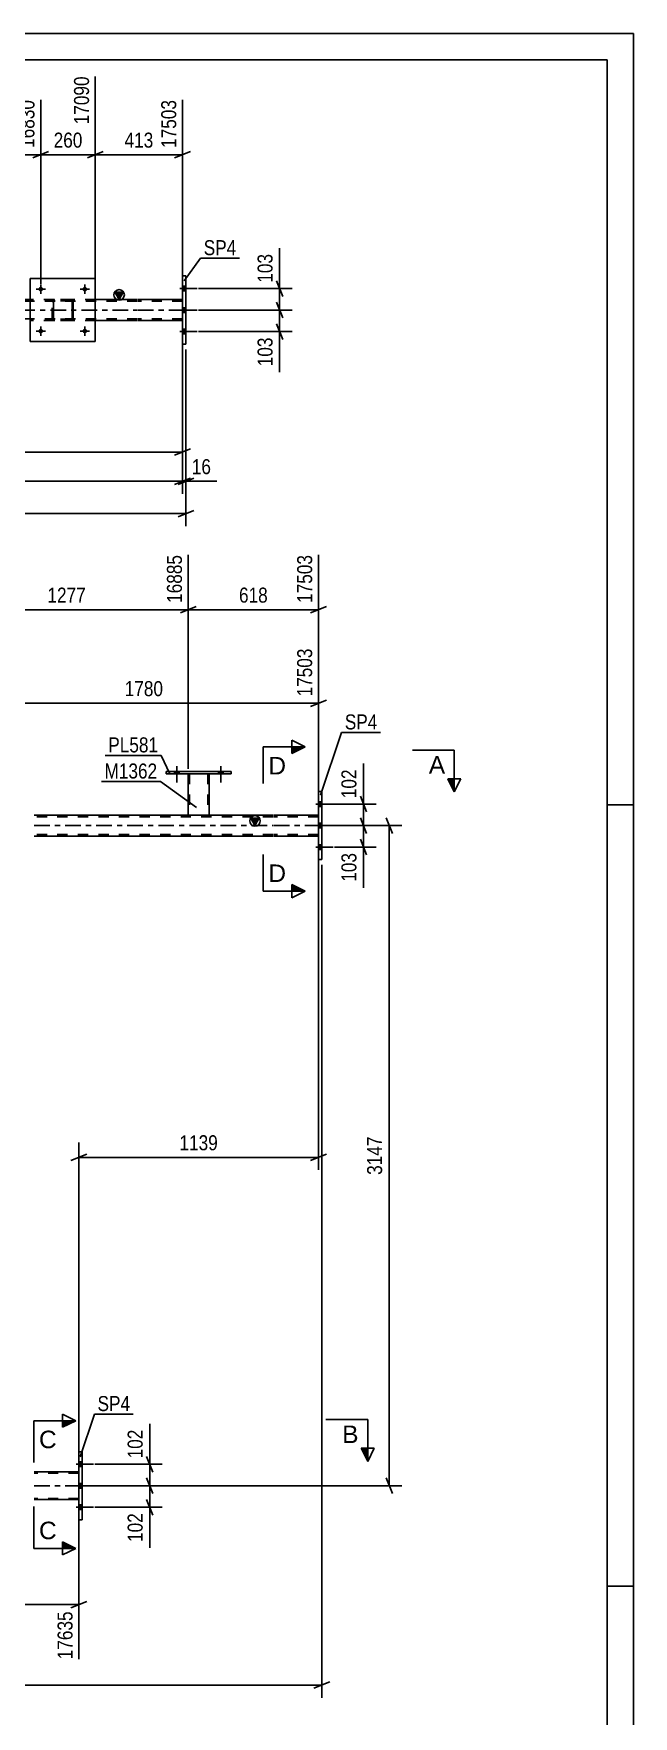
# Model space of a CAD drawing. Header units: millimetres. Extents: x 0 to 841, y 0 to 594.
# Drawn here: x 726.7 to 841, y 273.2 to 594 of the extents above; entities that cross this region are included whole.
import ezdxf

# ---------------------------------------------------------------- set-up
doc = ezdxf.new("R2010")
doc.units = ezdxf.units.MM
doc.linetypes.add('DXK_LINE_DOT2', pattern=[3.9198, 1.9599, -1.9599])
doc.linetypes.add('DXK_LINE_DOT3', pattern=[5.9187, 2.979, -0.9799, 0.9799, -0.9799])
doc.styles.add('Arial', font='ARIAL.TTF', dxfattribs={"height": 0.2})
doc.styles.add('Arial Narrow', font='ARIALN.TTF', dxfattribs={"height": 0.2})

# ---------------------------------------------------------------- blocks, each defined once
blk = doc.blocks.new('Unknown-247305199-1135')
at = {"color": 5, "linetype": 'Continuous'}
for p, q in [((841, 594), (0, 594)), ((841, 0), (841, 594)), ((836, 589), (5, 589)), ((836, 5), (836, 589)), ((841, 447), (836, 447)), ((841, 298), (836, 298))]:
    blk.add_line(p, q, dxfattribs=at)
blk = doc.blocks.new('Part-247305199-6073 - 6050')
at = {"color": 2, "linetype": 'Continuous'}
for p, q in [((755.72, 547.8), (755.08, 547.8)), ((755.08, 547.8), (755.08, 534.8)), ((755.72, 534.8), (755.72, 547.8)), ((755.08, 534.8), (755.72, 534.8))]:
    blk.add_line(p, q, dxfattribs=at)
blk = doc.blocks.new('Bolt-247305199-6192 - 6050')
at = {"linetype": 'Continuous'}
for points in [[(755.72, 544.96), (755.72, 545.84), (755.08, 545.84), (755.08, 544.96)], [(755.72, 544.96), (755.72, 545.84), (755.08, 545.84), (755.08, 544.96)], [(755.72, 544.96), (755.72, 545.84), (755.08, 545.84), (755.08, 544.96)], [(755.72, 540.86), (755.72, 541.74), (755.08, 541.74), (755.08, 540.86)], [(755.72, 540.86), (755.72, 541.74), (755.08, 541.74), (755.08, 540.86)], [(755.72, 536.76), (755.72, 537.64), (755.08, 537.64), (755.08, 536.76)], [(755.72, 536.76), (755.72, 537.64), (755.08, 537.64), (755.08, 536.76)], [(755.72, 536.76), (755.72, 537.64), (755.08, 537.64), (755.08, 536.76)]]:
    blk.add_hatch(color=1, dxfattribs=at).paths.add_polyline_path(points)
at = {"color": 1, "linetype": 'Continuous'}
for p, q in [((754.56, 545.4), (757.88, 545.4)), ((754.56, 545.4), (757.88, 545.4)), ((754.56, 545.4), (757.88, 545.4)), ((755.08, 545.84), (755.72, 545.84)), ((755.08, 545.84), (755.72, 545.84)), ((755.08, 545.84), (755.72, 545.84)), ((755.08, 544.96), (755.72, 544.96)), ((755.08, 544.96), (755.72, 544.96)), ((755.08, 544.96), (755.72, 544.96)), ((754.56, 541.3), (757.88, 541.3)), ((754.56, 541.3), (757.88, 541.3)), ((755.08, 541.74), (755.72, 541.74)), ((755.08, 541.74), (755.72, 541.74)), ((755.08, 540.86), (755.72, 540.86)), ((755.08, 540.86), (755.72, 540.86)), ((754.56, 537.2), (757.88, 537.2)), ((754.56, 537.2), (757.88, 537.2)), ((754.56, 537.2), (757.88, 537.2)), ((755.08, 537.64), (755.72, 537.64)), ((755.08, 537.64), (755.72, 537.64)), ((755.08, 537.64), (755.72, 537.64)), ((755.08, 536.76), (755.72, 536.76)), ((755.08, 536.76), (755.72, 536.76)), ((755.08, 536.76), (755.72, 536.76))]:
    blk.add_line(p, q, dxfattribs=at)
blk = doc.blocks.new('Part-247305199-6169 - 6050')
at = {"linetype": 'Continuous'}
blk.add_hatch(color=2, dxfattribs=at).paths.add_polyline_path([(742.99, 543.3), (742.19, 544.7), (743.79, 544.7)])
at = {"color": 7, "linetype": 'DXK_LINE_DOT2'}
for p, q in [((738.46, 543.3), (718.06, 543.3)), ((746.46, 542.98), (718.06, 542.98)), ((755.08, 542.98), (746.56, 542.98)), ((755.08, 539.3), (755.08, 543.3)), ((746.46, 539.62), (718.06, 539.62)), ((738.46, 539.3), (726.06, 539.3)), ((755.08, 539.62), (746.56, 539.62))]:
    blk.add_line(p, q, dxfattribs=at)
at = {"color": 2, "linetype": 'Continuous'}
for p, q in [((746.46, 543.3), (738.46, 543.3)), ((742.99, 543.3), (742.19, 544.7)), ((742.19, 544.7), (743.79, 544.7)), ((743.79, 544.7), (742.99, 543.3)), ((755.08, 543.3), (746.56, 543.3)), ((746.46, 539.3), (738.46, 539.3)), ((755.08, 539.3), (746.56, 539.3))]:
    blk.add_line(p, q, dxfattribs=at)
at = {"color": 7, "linetype": 'DXK_LINE_DOT3'}
for p, q in [((718.06, 541.3), (746.46, 541.3)), ((746.56, 541.3), (755.08, 541.3))]:
    blk.add_line(p, q, dxfattribs=at)
at = {"color": 2, "linetype": 'Continuous'}
blk.add_circle((742.99, 544.2), 1, dxfattribs=at)
blk = doc.blocks.new('Part-247305199-37353 - 6050')
at = {"color": 7, "linetype": 'DXK_LINE_DOT2'}
for p, q in [((730.26, 542.82), (730.3, 543)), ((730.3, 543), (730.26, 542.82)), ((730.26, 539.78), (730.26, 542.82)), ((730.26, 542.82), (730.26, 542.82)), ((730.26, 539.78), (730.26, 542.82)), ((730.5, 542.82), (730.52, 542.91)), ((730.5, 542.82), (730.52, 542.91)), ((730.5, 539.78), (730.5, 542.82)), ((730.5, 542.82), (730.5, 542.82)), ((730.5, 542.82), (730.5, 539.78)), ((730.57, 542.99), (730.52, 542.91)), ((730.56, 543.26), (730.74, 543.3)), ((730.74, 543.3), (730.56, 543.26)), ((730.65, 543.04), (730.57, 542.99)), ((730.74, 543.06), (730.65, 543.04)), ((733.78, 543.3), (730.74, 543.3)), ((733.78, 543.06), (730.74, 543.06)), ((733.78, 543.3), (733.97, 543.26)), ((733.97, 543.26), (733.78, 543.3)), ((733.87, 543.04), (733.78, 543.06)), ((733.95, 542.99), (733.87, 543.04)), ((733.95, 542.99), (734, 542.91)), ((734, 542.91), (734.02, 542.82)), ((734.02, 542.82), (734, 542.91)), ((734.02, 539.78), (734.02, 542.82)), ((734.02, 542.82), (734.02, 542.82)), ((734.02, 542.82), (734.02, 539.78)), ((734.23, 543), (734.26, 542.82)), ((734.26, 542.82), (734.23, 543)), ((734.26, 539.78), (734.26, 542.82)), ((734.26, 542.82), (734.26, 542.82)), ((734.26, 542.82), (734.26, 539.78)), ((730.26, 539.78), (730.26, 539.78)), ((730.3, 539.59), (730.26, 539.78)), ((730.26, 539.78), (730.3, 539.59)), ((730.5, 539.78), (730.5, 539.78)), ((730.52, 539.68), (730.5, 539.78)), ((730.52, 539.68), (730.5, 539.78)), ((730.57, 539.61), (730.52, 539.68)), ((730.74, 539.3), (730.56, 539.33)), ((730.56, 539.33), (730.74, 539.3)), ((730.65, 539.55), (730.57, 539.61)), ((730.74, 539.54), (730.65, 539.55)), ((733.78, 539.54), (730.74, 539.54)), ((733.78, 539.3), (730.74, 539.3)), ((733.87, 539.55), (733.78, 539.54)), ((733.97, 539.33), (733.78, 539.3)), ((733.78, 539.3), (733.97, 539.33)), ((733.95, 539.61), (733.87, 539.55)), ((734, 539.68), (733.95, 539.61)), ((734.02, 539.78), (734, 539.68)), ((734, 539.68), (734.02, 539.78)), ((734.02, 539.78), (734.02, 539.78)), ((734.26, 539.78), (734.23, 539.59)), ((734.23, 539.59), (734.26, 539.78)), ((734.26, 539.78), (734.26, 539.78))]:
    blk.add_line(p, q, dxfattribs=at)
at = {"color": 7, "linetype": 'DXK_LINE_DOT3'}
blk.add_line((732.26, 541.3), (732.26, 541.3), dxfattribs=at)
at = {"color": 7, "linetype": 'DXK_LINE_DOT2'}
for centre, start, end in [((730.74, 542.82), 112.5, 157.5), ((730.74, 542.82), 112.5, 157.5), ((733.78, 542.82), 22.5, 67.5), ((733.78, 542.82), 22.5, 67.5), ((730.74, 539.78), 202.5, 247.5), ((730.74, 539.78), 202.5, 247.5), ((733.78, 539.78), 292.5, 337.5), ((733.78, 539.78), 292.5, 337.5)]:
    blk.add_arc(centre, 0.48, start, end, dxfattribs=at)
blk = doc.blocks.new('Part-247305199-37354 - 6050')
at = {"color": 2, "linetype": 'Continuous'}
for p, q in [((726.06, 547.3), (726.06, 535.3)), ((726.06, 547.3), (738.46, 547.3)), ((738.46, 547.3), (738.46, 535.3)), ((738.46, 535.3), (726.06, 535.3))]:
    blk.add_line(p, q, dxfattribs=at)
at = {"color": 7, "linetype": 'DXK_LINE_DOT2'}
for p, q in [((726.06, 535.3), (726.06, 547.3)), ((738.46, 535.3), (738.46, 547.3))]:
    blk.add_line(p, q, dxfattribs=at)
blk = doc.blocks.new('Bolt-247305199-37379 - 6050')
at = {"linetype": 'Continuous'}
for points in [[(728.5, 537.3, -1), (727.62, 537.3, -1)], [(736.9, 537.3, -1), (736.02, 537.3, -1)]]:
    blk.add_hatch(color=1, dxfattribs=at).paths.add_polyline_path(points)
at = {"color": 1, "linetype": 'Continuous'}
for p, q in [((727.18, 537.3), (728.94, 537.3)), ((728.06, 538.18), (728.06, 536.42)), ((735.58, 537.3), (737.34, 537.3)), ((736.46, 538.18), (736.46, 536.42))]:
    blk.add_line(p, q, dxfattribs=at)
blk = doc.blocks.new('Bolt-247305199-37380 - 6050')
at = {"linetype": 'Continuous'}
for points in [[(728.5, 545.3, -1), (727.62, 545.3, -1)], [(736.9, 545.3, -1), (736.02, 545.3, -1)]]:
    blk.add_hatch(color=1, dxfattribs=at).paths.add_polyline_path(points)
at = {"color": 1, "linetype": 'Continuous'}
for p, q in [((728.06, 546.18), (728.06, 544.42)), ((736.46, 546.18), (736.46, 544.42)), ((727.18, 545.3), (728.94, 545.3)), ((735.58, 545.3), (737.34, 545.3))]:
    blk.add_line(p, q, dxfattribs=at)
blk = doc.blocks.new('Part-247305199-4659 - 4629')
at = {"linetype": 'Continuous'}
blk.add_hatch(color=2, dxfattribs=at).paths.add_polyline_path([(768.89, 443.03), (768.09, 444.43), (769.69, 444.43)])
at = {"color": 2, "linetype": 'Continuous'}
for p, q in [((756.17, 445.03), (726.8, 445.03)), ((772.37, 445.03), (760.17, 445.03)), ((768.89, 443.03), (768.09, 444.43)), ((768.09, 444.43), (769.69, 444.43)), ((769.69, 444.43), (768.89, 443.03)), ((780.99, 445.03), (772.47, 445.03)), ((772.37, 441.03), (726.8, 441.03)), ((780.99, 441.03), (772.47, 441.03))]:
    blk.add_line(p, q, dxfattribs=at)
at = {"color": 7, "linetype": 'DXK_LINE_DOT2'}
for p, q in [((772.37, 444.71), (726.8, 444.71)), ((760.17, 445.03), (756.17, 445.03)), ((780.99, 444.71), (772.47, 444.71)), ((780.99, 445.03), (780.99, 441.03)), ((772.37, 441.35), (726.8, 441.35)), ((780.99, 441.35), (772.47, 441.35))]:
    blk.add_line(p, q, dxfattribs=at)
at = {"color": 7, "linetype": 'DXK_LINE_DOT3'}
for p, q in [((726.8, 443.03), (772.37, 443.03)), ((772.47, 443.03), (780.99, 443.03))]:
    blk.add_line(p, q, dxfattribs=at)
at = {"color": 2, "linetype": 'Continuous'}
blk.add_circle((768.89, 443.93), 1, dxfattribs=at)
blk = doc.blocks.new('Bolt-247305199-4741 - 4629')
at = {"linetype": 'Continuous'}
for points in [[(735.96, 320.83), (735.96, 321.71), (735.32, 321.71), (735.32, 320.83)], [(735.96, 320.83), (735.96, 321.71), (735.32, 321.71), (735.32, 320.83)], [(735.96, 320.83), (735.96, 321.71), (735.32, 321.71), (735.32, 320.83)], [(735.96, 316.73), (735.96, 317.61), (735.32, 317.61), (735.32, 316.73)], [(735.96, 316.73), (735.96, 317.61), (735.32, 317.61), (735.32, 316.73)], [(735.96, 312.63), (735.96, 313.51), (735.32, 313.51), (735.32, 312.63)], [(735.96, 312.63), (735.96, 313.51), (735.32, 313.51), (735.32, 312.63)], [(735.96, 312.63), (735.96, 313.51), (735.32, 313.51), (735.32, 312.63)]]:
    blk.add_hatch(color=1, dxfattribs=at).paths.add_polyline_path(points)
at = {"color": 1, "linetype": 'Continuous'}
for p, q in [((734.8, 321.27), (738.12, 321.27)), ((734.8, 321.27), (738.12, 321.27)), ((734.8, 321.27), (738.12, 321.27)), ((735.32, 321.71), (735.96, 321.71)), ((735.32, 321.71), (735.96, 321.71)), ((735.32, 321.71), (735.96, 321.71)), ((735.32, 320.83), (735.96, 320.83)), ((735.32, 320.83), (735.96, 320.83)), ((735.32, 320.83), (735.96, 320.83)), ((735.32, 317.61), (735.96, 317.61)), ((735.32, 317.61), (735.96, 317.61)), ((734.8, 317.17), (738.12, 317.17)), ((734.8, 317.17), (738.12, 317.17)), ((735.32, 316.73), (735.96, 316.73)), ((735.32, 316.73), (735.96, 316.73)), ((734.8, 313.07), (738.12, 313.07)), ((734.8, 313.07), (738.12, 313.07)), ((734.8, 313.07), (738.12, 313.07)), ((735.32, 313.51), (735.96, 313.51)), ((735.32, 313.51), (735.96, 313.51)), ((735.32, 313.51), (735.96, 313.51)), ((735.32, 312.63), (735.96, 312.63)), ((735.32, 312.63), (735.96, 312.63)), ((735.32, 312.63), (735.96, 312.63))]:
    blk.add_line(p, q, dxfattribs=at)
blk = doc.blocks.new('Bolt-247305199-4742 - 4629')
at = {"linetype": 'Continuous'}
for points in [[(781.63, 446.69), (781.63, 447.57), (780.99, 447.57), (780.99, 446.69)], [(781.63, 446.69), (781.63, 447.57), (780.99, 447.57), (780.99, 446.69)], [(781.63, 446.69), (781.63, 447.57), (780.99, 447.57), (780.99, 446.69)], [(781.63, 442.59), (781.63, 443.47), (780.99, 443.47), (780.99, 442.59)], [(781.63, 442.59), (781.63, 443.47), (780.99, 443.47), (780.99, 442.59)], [(781.63, 438.49), (781.63, 439.37), (780.99, 439.37), (780.99, 438.49)], [(781.63, 438.49), (781.63, 439.37), (780.99, 439.37), (780.99, 438.49)], [(781.63, 438.49), (781.63, 439.37), (780.99, 439.37), (780.99, 438.49)]]:
    blk.add_hatch(color=1, dxfattribs=at).paths.add_polyline_path(points)
at = {"color": 1, "linetype": 'Continuous'}
for p, q in [((780.47, 447.13), (783.79, 447.13)), ((780.47, 447.13), (783.79, 447.13)), ((780.47, 447.13), (783.79, 447.13)), ((780.99, 447.57), (781.63, 447.57)), ((780.99, 447.57), (781.63, 447.57)), ((780.99, 447.57), (781.63, 447.57)), ((780.99, 446.69), (781.63, 446.69)), ((780.99, 446.69), (781.63, 446.69)), ((780.99, 446.69), (781.63, 446.69)), ((780.47, 443.03), (783.79, 443.03)), ((780.47, 443.03), (783.79, 443.03)), ((780.99, 443.47), (781.63, 443.47)), ((780.99, 443.47), (781.63, 443.47)), ((780.99, 442.59), (781.63, 442.59)), ((780.99, 442.59), (781.63, 442.59)), ((780.47, 438.93), (783.79, 438.93)), ((780.47, 438.93), (783.79, 438.93)), ((780.47, 438.93), (783.79, 438.93)), ((780.99, 439.37), (781.63, 439.37)), ((780.99, 439.37), (781.63, 439.37)), ((780.99, 439.37), (781.63, 439.37)), ((780.99, 438.49), (781.63, 438.49)), ((780.99, 438.49), (781.63, 438.49)), ((780.99, 438.49), (781.63, 438.49))]:
    blk.add_line(p, q, dxfattribs=at)
blk = doc.blocks.new('Part-247305199-4804 - 4629')
at = {"color": 2, "linetype": 'Continuous'}
for p, q in [((735.32, 319.81), (726.8, 319.81)), ((735.32, 314.53), (726.8, 314.53))]:
    blk.add_line(p, q, dxfattribs=at)
at = {"color": 7, "linetype": 'DXK_LINE_DOT2'}
for p, q in [((735.32, 319.57), (726.8, 319.57)), ((735.32, 319.81), (735.32, 314.53)), ((735.32, 314.77), (726.8, 314.77))]:
    blk.add_line(p, q, dxfattribs=at)
at = {"color": 7, "linetype": 'DXK_LINE_DOT3'}
blk.add_line((726.8, 317.17), (735.32, 317.17), dxfattribs=at)
blk = doc.blocks.new('Part-247305199-4894 - 4629')
at = {"color": 2, "linetype": 'Continuous'}
for p, q in [((735.96, 323.67), (735.32, 323.67)), ((735.32, 310.67), (735.32, 323.67)), ((735.96, 323.67), (735.96, 310.67)), ((735.96, 310.67), (735.32, 310.67))]:
    blk.add_line(p, q, dxfattribs=at)
blk = doc.blocks.new('Part-247305199-4899 - 4629')
at = {"color": 2, "linetype": 'Continuous'}
for p, q in [((781.63, 449.53), (780.99, 449.53)), ((780.99, 436.53), (780.99, 449.53)), ((781.63, 449.53), (781.63, 436.53)), ((781.63, 436.53), (780.99, 436.53))]:
    blk.add_line(p, q, dxfattribs=at)
blk = doc.blocks.new('Part-247305199-37701 - 4629')
at = {"color": 2, "linetype": 'Continuous'}
for p, q in [((756.17, 445.03), (756.17, 452.87)), ((760.17, 452.87), (760.17, 445.03)), ((760.13, 445.03), (756.17, 445.03)), ((760.17, 445.03), (760.13, 445.03))]:
    blk.add_line(p, q, dxfattribs=at)
at = {"color": 7, "linetype": 'DXK_LINE_DOT2'}
for p, q in [((756.17, 452.87), (760.17, 452.87)), ((756.17, 452.87), (756.17, 452.87)), ((756.17, 452.87), (756.17, 452.87)), ((756.41, 452.87), (756.41, 445.03)), ((759.93, 452.87), (759.93, 445.03)), ((760.17, 452.87), (760.17, 452.87)), ((760.17, 452.87), (760.17, 452.87)), ((759.91, 445.03), (759.93, 445.03))]:
    blk.add_line(p, q, dxfattribs=at)
blk = doc.blocks.new('Part-247305199-37702 - 4629')
at = {"color": 2, "linetype": 'Continuous'}
for p, q in [((751.97, 452.87), (751.97, 453.35)), ((751.97, 453.35), (764.37, 453.35)), ((764.37, 452.87), (751.97, 452.87)), ((764.37, 453.35), (764.37, 452.87))]:
    blk.add_line(p, q, dxfattribs=at)
blk = doc.blocks.new('Bolt-247305199-37727 - 4629')
at = {"linetype": 'Continuous'}
for points in [[(753.53, 452.87), (754.41, 452.87), (754.41, 453.35), (753.53, 453.35)], [(761.93, 452.87), (762.81, 452.87), (762.81, 453.35), (761.93, 453.35)]]:
    blk.add_hatch(color=1, dxfattribs=at).paths.add_polyline_path(points)
at = {"color": 1, "linetype": 'Continuous'}
for p, q in [((753.53, 453.35), (753.53, 452.87)), ((753.97, 454.35), (753.97, 451.23)), ((754.41, 453.35), (754.41, 452.87)), ((761.93, 453.35), (761.93, 452.87)), ((762.37, 454.35), (762.37, 451.23)), ((762.81, 453.35), (762.81, 452.87))]:
    blk.add_line(p, q, dxfattribs=at)
blk = doc.blocks.new('Bolt-247305199-37728 - 4629')
at = {"linetype": 'Continuous'}
for points in [[(753.53, 452.87), (754.41, 452.87), (754.41, 453.35), (753.53, 453.35)], [(761.93, 452.87), (762.81, 452.87), (762.81, 453.35), (761.93, 453.35)]]:
    blk.add_hatch(color=1, dxfattribs=at).paths.add_polyline_path(points)
at = {"color": 1, "linetype": 'Continuous'}
for p, q in [((753.53, 453.35), (753.53, 452.87)), ((753.97, 454.35), (753.97, 451.23)), ((754.41, 453.35), (754.41, 452.87)), ((761.93, 453.35), (761.93, 452.87)), ((762.37, 454.35), (762.37, 451.23)), ((762.81, 453.35), (762.81, 452.87))]:
    blk.add_line(p, q, dxfattribs=at)
blk = doc.blocks.new('StraightDimension-247305199-6463 - 6050')
at = {"color": 7, "linetype": 'Continuous'}
for p, q in [((755.72, 533.8), (755.72, 500.11)), ((76.12, 502.51), (755.72, 502.51)), ((754.22, 501.91), (757.22, 503.11))]:
    blk.add_line(p, q, dxfattribs=at)
blk = doc.blocks.new('StraightDimension-247305199-6586 - 6050')
at = {"color": 7, "linetype": 'Continuous'}
for p, q in [((755.08, 533.8), (755.08, 506.27)), ((755.72, 533.8), (755.72, 506.27)), ((753.58, 508.07), (756.58, 509.27)), ((757.22, 509.27), (754.22, 508.07)), ((755.08, 508.67), (755.72, 508.67))]:
    blk.add_line(p, q, dxfattribs=at)
at = {"color": 0}
blk.add_wipeout([(761.1, 509.42), (761.1, 513.62), (756.25, 513.62), (756.25, 509.42)], dxfattribs=at)
at = {"color": 7, "linetype": 'Continuous'}
blk.add_line((755.72, 508.67), (761.63, 508.67), dxfattribs=at)
blk.add_line((755.72, 508.67), (761.63, 508.67), dxfattribs=at)
at = {"color": 3, "style": 'Arial Narrow'}
blk.add_text('16', height=2.863, dxfattribs=at).set_placement((756.85, 510.02))
blk = doc.blocks.new('StraightDimension-247305199-6596 - 6050')
at = {"color": 7, "linetype": 'Continuous'}
for p, q in [((755.08, 533.8), (755.08, 506.27)), ((76.76, 508.67), (755.08, 508.67)), ((753.58, 508.07), (756.58, 509.27))]:
    blk.add_line(p, q, dxfattribs=at)
blk = doc.blocks.new('StraightDimension-247305199-40199 - 6050')
at = {"color": 7, "linetype": 'Continuous'}
for p, q in [((755.08, 538.3), (755.08, 511.84)), ((193.1, 514.24), (755.08, 514.24)), ((753.58, 513.64), (756.58, 514.84))]:
    blk.add_line(p, q, dxfattribs=at)
blk = doc.blocks.new('StraightDimension-247305199-51236 - 6050')
at = {"color": 7, "linetype": 'Continuous'}
for p, q in [((758.12, 545.4), (775.99, 545.4)), ((772.99, 546.9), (774.19, 543.9)), ((773.59, 541.3), (773.59, 545.4)), ((774.19, 539.8), (772.99, 542.8)), ((758.12, 541.3), (775.99, 541.3))]:
    blk.add_line(p, q, dxfattribs=at)
at = {"color": 0}
blk.add_wipeout([(772.84, 552.61), (768.64, 552.61), (768.64, 545.92), (772.84, 545.92)], dxfattribs=at)
at = {"color": 7, "linetype": 'Continuous'}
blk.add_line((773.59, 545.4), (773.59, 553.13), dxfattribs=at)
blk.add_line((773.59, 545.4), (773.59, 553.13), dxfattribs=at)
at = {"color": 3, "style": 'Arial Narrow'}
blk.add_text('103', height=2.863, rotation=90.0002, dxfattribs=at).set_placement((772.24, 546.52))
blk = doc.blocks.new('StraightDimension-247305199-51237 - 6050')
at = {"color": 7, "linetype": 'Continuous'}
for p, q in [((772.99, 542.8), (774.19, 539.8)), ((758.12, 541.3), (775.99, 541.3)), ((773.59, 537.2), (773.59, 541.3)), ((758.12, 537.2), (775.99, 537.2)), ((774.19, 535.7), (772.99, 538.7))]:
    blk.add_line(p, q, dxfattribs=at)
at = {"color": 0}
blk.add_wipeout([(772.84, 536.67), (768.64, 536.67), (768.64, 529.99), (772.84, 529.99)], dxfattribs=at)
at = {"color": 7, "linetype": 'Continuous'}
blk.add_line((773.59, 537.2), (773.59, 529.46), dxfattribs=at)
blk.add_line((773.59, 537.2), (773.59, 529.46), dxfattribs=at)
at = {"color": 3, "style": 'Arial Narrow'}
blk.add_text('103', height=2.863, rotation=90.0002, dxfattribs=at).set_placement((772.24, 530.59))
blk = doc.blocks.new('StraightDimension-247305199-51633 - 6050')
at = {"color": 7, "linetype": 'Continuous'}
for p, q in [((738.46, 544.3), (738.46, 585.86)), ((755.08, 544.3), (755.08, 581.36)), ((739.96, 571.52), (736.96, 570.32)), ((753.58, 570.32), (756.58, 571.52)), ((738.46, 570.92), (755.08, 570.92))]:
    blk.add_line(p, q, dxfattribs=at)
at = {"color": 0}
blk.add_wipeout([(750.11, 571.67), (750.11, 575.87), (743.43, 575.87), (743.43, 571.67)], dxfattribs=at)
at = {"color": 0, "linetype": 'Continuous'}
blk.add_wipeout([(754.48, 581.96), (750.28, 581.96), (750.28, 571.62), (754.48, 571.62)], dxfattribs=at)
at = {"color": 3, "linetype": 'Continuous', "style": 'Arial Narrow'}
blk.add_text('17503', height=2.863, rotation=90.0002, dxfattribs=at).set_placement((753.88, 572.22))
at = {"color": 3, "style": 'Arial Narrow'}
blk.add_text('413', height=2.863, dxfattribs=at).set_placement((744.03, 572.27))
blk = doc.blocks.new('StraightDimension-247305199-51634 - 6050')
at = {"color": 7, "linetype": 'Continuous'}
for p, q in [((738.46, 544.3), (738.46, 585.86)), ((728.06, 546.3), (728.06, 581.36)), ((726.56, 570.32), (729.56, 571.52)), ((739.96, 571.52), (736.96, 570.32)), ((728.06, 570.92), (738.46, 570.92))]:
    blk.add_line(p, q, dxfattribs=at)
at = {"color": 0}
blk.add_wipeout([(736.6, 571.67), (736.6, 575.87), (729.92, 575.87), (729.92, 571.67)], dxfattribs=at)
at = {"color": 0, "linetype": 'Continuous'}
blk.add_wipeout([(737.86, 586.46), (733.66, 586.46), (733.66, 576.12), (737.86, 576.12)], dxfattribs=at)
at = {"color": 3, "linetype": 'Continuous', "style": 'Arial Narrow'}
blk.add_text('17090', height=2.863, rotation=90.0002, dxfattribs=at).set_placement((737.26, 576.72))
at = {"color": 3, "style": 'Arial Narrow'}
blk.add_text('260', height=2.863, dxfattribs=at).set_placement((730.52, 572.27))
blk = doc.blocks.new('StraightDimension-247305199-51635 - 6050')
at = {"color": 7, "linetype": 'Continuous'}
for p, q in [((709.28, 544.3), (709.28, 585.86)), ((728.06, 546.3), (728.06, 581.36)), ((710.78, 571.52), (707.78, 570.32)), ((726.56, 570.32), (729.56, 571.52)), ((709.28, 570.92), (728.06, 570.92))]:
    blk.add_line(p, q, dxfattribs=at)
at = {"color": 0}
blk.add_wipeout([(722.93, 571.67), (722.93, 575.87), (714.42, 575.87), (714.42, 571.67)], dxfattribs=at)
at = {"color": 0, "linetype": 'Continuous'}
blk.add_wipeout([(727.46, 581.96), (723.26, 581.96), (723.26, 571.62), (727.46, 571.62)], dxfattribs=at)
at = {"color": 3, "linetype": 'Continuous', "style": 'Arial Narrow'}
blk.add_text('16830', height=2.863, rotation=90.0002, dxfattribs=at).set_placement((726.86, 572.22))
at = {"color": 3, "style": 'Arial Narrow'}
blk.add_text('1017', height=2.863, dxfattribs=at).set_placement((715.02, 572.27))
blk = doc.blocks.new('StraightDimension-247305199-54462 - 4629')
at = {"color": 7, "linetype": 'Continuous'}
for p, q in [((674.57, 318.81), (674.57, 284.09)), ((735.32, 313.53), (735.32, 284.09)), ((676.07, 295.13), (673.07, 293.93)), ((733.82, 293.93), (736.82, 295.13)), ((674.57, 294.53), (735.32, 294.53))]:
    blk.add_line(p, q, dxfattribs=at)
at = {"color": 0}
blk.add_wipeout([(709.2, 295.28), (709.2, 299.48), (700.69, 299.48), (700.69, 295.28)], dxfattribs=at)
at = {"color": 0, "linetype": 'Continuous'}
blk.add_wipeout([(734.72, 293.83), (730.52, 293.83), (730.52, 283.49), (734.72, 283.49)], dxfattribs=at)
at = {"color": 3, "style": 'Arial Narrow'}
blk.add_text('1637', height=2.863, dxfattribs=at).set_placement((701.29, 295.88))
at = {"color": 3, "linetype": 'Continuous', "style": 'Arial Narrow'}
blk.add_text('17635', height=2.863, rotation=90.0002, dxfattribs=at).set_placement((734.12, 284.09))
blk = doc.blocks.new('StraightDimension-247305199-53527 - 4629')
at = {"color": 7, "linetype": 'Continuous'}
for p, q in [((709.81, 453.87), (709.81, 494.62)), ((756.17, 453.87), (756.17, 494.62)), ((711.31, 484.78), (708.31, 483.58)), ((754.67, 483.58), (757.67, 484.78)), ((709.81, 484.18), (756.17, 484.18))]:
    blk.add_line(p, q, dxfattribs=at)
at = {"color": 0, "linetype": 'Continuous'}
blk.add_wipeout([(755.57, 495.22), (751.37, 495.22), (751.37, 484.88), (755.57, 484.88)], dxfattribs=at)
at = {"color": 0}
blk.add_wipeout([(737.25, 484.93), (737.25, 489.13), (728.73, 489.13), (728.73, 484.93)], dxfattribs=at)
at = {"color": 3, "linetype": 'Continuous', "style": 'Arial Narrow'}
blk.add_text('16885', height=2.863, rotation=90.0002, dxfattribs=at).set_placement((754.97, 485.48))
at = {"color": 3, "style": 'Arial Narrow'}
blk.add_text('1277', height=2.863, dxfattribs=at).set_placement((729.33, 485.53))
blk = doc.blocks.new('StraightDimension-247305199-59323 - 4629')
at = {"color": 7, "linetype": 'Continuous'}
for p, q in [((783.41, 443.03), (791.97, 443.03)), ((788.97, 444.53), (790.17, 441.53)), ((789.57, 438.93), (789.57, 443.03)), ((790.17, 437.43), (788.97, 440.43)), ((784.03, 438.93), (791.97, 438.93))]:
    blk.add_line(p, q, dxfattribs=at)
at = {"color": 0}
blk.add_wipeout([(788.82, 438.4), (784.62, 438.4), (784.62, 431.72), (788.82, 431.72)], dxfattribs=at)
at = {"color": 7, "linetype": 'Continuous'}
blk.add_line((789.57, 438.93), (789.57, 431.19), dxfattribs=at)
blk.add_line((789.57, 438.93), (789.57, 431.19), dxfattribs=at)
at = {"color": 3, "style": 'Arial Narrow'}
blk.add_text('103', height=2.863, rotation=90.0002, dxfattribs=at).set_placement((788.22, 432.32))
blk = doc.blocks.new('StraightDimension-247305199-53526 - 4629')
at = {"color": 7, "linetype": 'Continuous'}
for p, q in [((756.17, 453.87), (756.17, 494.62)), ((780.99, 446.03), (780.99, 494.62)), ((757.67, 484.78), (754.67, 483.58)), ((779.49, 483.58), (782.49, 484.78)), ((756.17, 484.18), (780.99, 484.18))]:
    blk.add_line(p, q, dxfattribs=at)
at = {"color": 0, "linetype": 'Continuous'}
blk.add_wipeout([(780.39, 495.22), (776.19, 495.22), (776.19, 484.88), (780.39, 484.88)], dxfattribs=at)
at = {"color": 0}
blk.add_wipeout([(771.92, 484.93), (771.92, 489.13), (765.24, 489.13), (765.24, 484.93)], dxfattribs=at)
at = {"color": 3, "linetype": 'Continuous', "style": 'Arial Narrow'}
blk.add_text('17503', height=2.863, rotation=90.0002, dxfattribs=at).set_placement((779.79, 485.48))
at = {"color": 3, "style": 'Arial Narrow'}
blk.add_text('618', height=2.863, dxfattribs=at).set_placement((765.84, 485.53))
blk = doc.blocks.new('StraightDimension-247305199-5794 - 4629')
at = {"color": 7, "linetype": 'Continuous'}
for p, q in [((781.63, 435.53), (781.63, 276.76)), ((57.12, 279.16), (781.63, 279.16)), ((780.13, 278.56), (783.13, 279.76))]:
    blk.add_line(p, q, dxfattribs=at)
blk = doc.blocks.new('StraightDimension-247305199-54173 - 4629')
at = {"color": 7, "linetype": 'Continuous'}
for p, q in [((780.99, 440.03), (780.99, 377.38)), ((735.32, 320.81), (735.32, 382.63)), ((736.82, 380.38), (733.82, 379.18)), ((735.32, 379.78), (780.99, 379.78)), ((779.49, 379.18), (782.49, 380.38))]:
    blk.add_line(p, q, dxfattribs=at)
at = {"color": 0}
blk.add_wipeout([(762.41, 380.53), (762.41, 384.73), (753.9, 384.73), (753.9, 380.53)], dxfattribs=at)
at = {"color": 3, "style": 'Arial Narrow'}
blk.add_text('1139', height=2.863, dxfattribs=at).set_placement((754.5, 381.13))
blk = doc.blocks.new('StraightDimension-247305199-4975 - 4629')
at = {"color": 7, "linetype": 'Continuous'}
for p, q in [((781.09, 443.03), (796.87, 443.03)), ((795.07, 441.53), (793.87, 444.53)), ((794.47, 317.17), (794.47, 443.03)), ((793.87, 318.67), (795.07, 315.67)), ((735.42, 317.17), (796.87, 317.17))]:
    blk.add_line(p, q, dxfattribs=at)
at = {"color": 0}
blk.add_wipeout([(793.72, 384.36), (789.52, 384.36), (789.52, 375.84), (793.72, 375.84)], dxfattribs=at)
at = {"color": 3, "style": 'Arial Narrow'}
blk.add_text('3147', height=2.863, rotation=90.0002, dxfattribs=at).set_placement((793.12, 376.44))
blk = doc.blocks.new('StraightDimension-247305199-53687 - 4629')
at = {"color": 7, "linetype": 'Continuous'}
for p, q in [((714.44, 442.03), (714.44, 476.79)), ((780.99, 446.03), (780.99, 476.79)), ((715.94, 466.95), (712.94, 465.75)), ((714.44, 466.35), (780.99, 466.35)), ((779.49, 465.75), (782.49, 466.95))]:
    blk.add_line(p, q, dxfattribs=at)
at = {"color": 0, "linetype": 'Continuous'}
blk.add_wipeout([(780.39, 477.39), (776.19, 477.39), (776.19, 467.05), (780.39, 467.05)], dxfattribs=at)
at = {"color": 0}
blk.add_wipeout([(751.97, 467.1), (751.97, 471.3), (743.46, 471.3), (743.46, 467.1)], dxfattribs=at)
at = {"color": 3, "linetype": 'Continuous', "style": 'Arial Narrow'}
blk.add_text('17503', height=2.863, rotation=90.0002, dxfattribs=at).set_placement((779.79, 467.65))
at = {"color": 3, "style": 'Arial Narrow'}
blk.add_text('1780', height=2.863, dxfattribs=at).set_placement((744.06, 467.7))
blk = doc.blocks.new('StraightDimension-247305199-59322 - 4629')
at = {"color": 7, "linetype": 'Continuous'}
for p, q in [((783.65, 447.13), (791.97, 447.13)), ((788.97, 448.63), (790.17, 445.63)), ((789.57, 443.03), (789.57, 447.13)), ((783.41, 443.03), (791.97, 443.03)), ((790.17, 441.53), (788.97, 444.53))]:
    blk.add_line(p, q, dxfattribs=at)
at = {"color": 0}
blk.add_wipeout([(788.82, 454.34), (784.62, 454.34), (784.62, 447.65), (788.82, 447.65)], dxfattribs=at)
at = {"color": 7, "linetype": 'Continuous'}
blk.add_line((789.57, 447.13), (789.57, 454.86), dxfattribs=at)
blk.add_line((789.57, 447.13), (789.57, 454.86), dxfattribs=at)
at = {"color": 3, "style": 'Arial Narrow'}
blk.add_text('102', height=2.863, rotation=90.0002, dxfattribs=at).set_placement((788.22, 448.25))
blk = doc.blocks.new('StraightDimension-247305199-54820 - 4629')
at = {"color": 7, "linetype": 'Continuous'}
for p, q in [((738.36, 321.27), (751.23, 321.27)), ((748.23, 322.77), (749.43, 319.77)), ((748.83, 317.17), (748.83, 321.27)), ((749.43, 315.67), (748.23, 318.67)), ((738.36, 317.17), (751.23, 317.17))]:
    blk.add_line(p, q, dxfattribs=at)
at = {"color": 0}
blk.add_wipeout([(748.08, 328.48), (743.88, 328.48), (743.88, 321.79), (748.08, 321.79)], dxfattribs=at)
at = {"color": 7, "linetype": 'Continuous'}
blk.add_line((748.83, 321.27), (748.83, 329), dxfattribs=at)
blk.add_line((748.83, 321.27), (748.83, 329), dxfattribs=at)
at = {"color": 3, "style": 'Arial Narrow'}
blk.add_text('102', height=2.863, rotation=90.0002, dxfattribs=at).set_placement((747.48, 322.39))
blk = doc.blocks.new('StraightDimension-247305199-54821 - 4629')
at = {"color": 7, "linetype": 'Continuous'}
for p, q in [((748.23, 318.67), (749.43, 315.67)), ((738.36, 317.17), (751.23, 317.17)), ((749.43, 311.57), (748.23, 314.57)), ((748.83, 313.07), (748.83, 317.17)), ((738.36, 313.07), (751.23, 313.07))]:
    blk.add_line(p, q, dxfattribs=at)
at = {"color": 0}
blk.add_wipeout([(748.08, 312.54), (743.88, 312.54), (743.88, 305.86), (748.08, 305.86)], dxfattribs=at)
at = {"color": 7, "linetype": 'Continuous'}
blk.add_line((748.83, 313.07), (748.83, 305.33), dxfattribs=at)
blk.add_line((748.83, 313.07), (748.83, 305.33), dxfattribs=at)
at = {"color": 3, "style": 'Arial Narrow'}
blk.add_text('102', height=2.863, rotation=90.0002, dxfattribs=at).set_placement((747.48, 306.46))
blk = doc.blocks.new('Mark-247305199-6069 - 6050')
at = {"color": 0}
blk.add_wipeout([(765.33, 551.77), (765.33, 554.77), (759.12, 554.77), (759.12, 551.77)], dxfattribs=at)
blk.add_wipeout([(765.33, 551.77), (765.33, 554.77), (759.12, 554.77), (759.12, 551.77)], dxfattribs=at)
at = {"color": 30, "linetype": 'Continuous'}
for p, q in [((755.37, 546.88), (758.52, 551.17)), ((758.52, 551.17), (765.93, 551.17))]:
    blk.add_line(p, q, dxfattribs=at)
at = {"color": 3, "style": 'Arial Narrow'}
blk.add_text('SP4', height=2.863, dxfattribs=at).set_placement((759.12, 551.77))
blk = doc.blocks.new('Mark-247305199-54902 - 4629')
at = {"color": 0}
blk.add_wipeout([(750.26, 452), (750.26, 455), (740.21, 455), (740.21, 452)], dxfattribs=at)
blk.add_wipeout([(750.26, 452), (750.26, 455), (740.21, 455), (740.21, 452)], dxfattribs=at)
at = {"color": 30, "linetype": 'Continuous'}
for p in [(739.61, 451.4), (757.74, 446.45)]:
    blk.add_line(p, (750.86, 451.4), dxfattribs=at)
at = {"color": 3, "style": 'Arial Narrow'}
blk.add_text('M1362', height=2.863, dxfattribs=at).set_placement((740.21, 452))
blk = doc.blocks.new('SectionMark-247305199-6004 - 4629')
at = {"color": 6, "linetype": 'Continuous'}
for p in [(790.37, 329.81), (791.62, 324.31)]:
    blk.add_line(p, (790.37, 321.81), dxfattribs=at)
at = {"color": 0, "linetype": 'Continuous'}
blk.add_wipeout([(788.62, 325.31), (788.62, 328.81), (785.51, 328.81), (785.51, 325.31)], dxfattribs=at)
at = {"linetype": 'Continuous'}
blk.add_hatch(color=6, dxfattribs=at).paths.add_polyline_path([(789.12, 324.31), (790.37, 324.31), (790.37, 321.81)])
at = {"color": 6, "linetype": 'Continuous'}
for p, q in [((790.37, 329.81), (782.37, 329.81)), ((789.12, 324.31), (791.62, 324.31)), ((790.37, 321.81), (789.12, 324.31))]:
    blk.add_line(p, q, dxfattribs=at)
at = {"color": 3, "linetype": 'Continuous', "style": 'Arial'}
blk.add_text('B', height=3.34, dxfattribs=at).set_placement((785.51, 325.31))
blk = doc.blocks.new('Mark-247305199-4890 - 4629')
at = {"color": 0}
blk.add_wipeout([(745.09, 331.41), (745.09, 334.41), (738.88, 334.41), (738.88, 331.41)], dxfattribs=at)
blk.add_wipeout([(745.09, 331.41), (745.09, 334.41), (738.88, 334.41), (738.88, 331.41)], dxfattribs=at)
at = {"color": 30, "linetype": 'Continuous'}
for p, q in [((735.57, 322.71), (738.28, 330.81)), ((738.28, 330.81), (745.69, 330.81))]:
    blk.add_line(p, q, dxfattribs=at)
at = {"color": 3, "style": 'Arial Narrow'}
blk.add_text('SP4', height=2.863, dxfattribs=at).set_placement((738.88, 331.41))
blk = doc.blocks.new('Mark-247305199-4895 - 4629')
at = {"color": 0}
blk.add_wipeout([(792.22, 461.36), (792.22, 464.36), (786.01, 464.36), (786.01, 461.36)], dxfattribs=at)
blk.add_wipeout([(792.22, 461.36), (792.22, 464.36), (786.01, 464.36), (786.01, 461.36)], dxfattribs=at)
at = {"color": 30, "linetype": 'Continuous'}
for p, q in [((781.4, 448.82), (785.41, 460.76)), ((785.41, 460.76), (792.82, 460.76))]:
    blk.add_line(p, q, dxfattribs=at)
at = {"color": 3, "style": 'Arial Narrow'}
blk.add_text('SP4', height=2.863, dxfattribs=at).set_placement((786.01, 461.36))
blk = doc.blocks.new('SectionMark-247305199-6010 - 4629')
at = {"color": 6, "linetype": 'Continuous'}
for p, q in [((732.22, 330.83), (734.72, 329.58)), ((726.72, 329.58), (734.72, 329.58)), ((726.72, 305.23), (734.72, 305.23)), ((734.72, 305.23), (732.22, 303.98))]:
    blk.add_line(p, q, dxfattribs=at)
at = {"color": 0, "linetype": 'Continuous'}
for points in [[(731.09, 324.33), (731.09, 327.83), (727.72, 327.83), (727.72, 324.33)], [(731.09, 306.98), (731.09, 310.48), (727.72, 310.48), (727.72, 306.98)]]:
    blk.add_wipeout(points, dxfattribs=at)
at = {"linetype": 'Continuous'}
for points in [[(732.22, 328.33), (732.22, 329.58), (734.72, 329.58)], [(732.22, 305.23), (732.22, 306.48), (734.72, 305.23)]]:
    blk.add_hatch(color=6, dxfattribs=at).paths.add_polyline_path(points)
at = {"color": 6, "linetype": 'Continuous'}
for p, q in [((732.22, 328.33), (732.22, 330.83)), ((726.72, 329.58), (726.72, 321.58)), ((734.72, 329.58), (732.22, 328.33)), ((726.72, 305.23), (726.72, 313.23)), ((734.72, 305.23), (732.22, 306.48)), ((732.22, 306.48), (732.22, 303.98))]:
    blk.add_line(p, q, dxfattribs=at)
at = {"color": 3, "linetype": 'Continuous', "style": 'Arial'}
for p in [(727.72, 324.33), (727.72, 306.98)]:
    blk.add_text('C', height=3.34, dxfattribs=at).set_placement(p)
blk = doc.blocks.new('SectionMark-247305199-6012 - 4629')
at = {"color": 6, "linetype": 'Continuous'}
for p, q in [((775.94, 459.28), (778.44, 458.03)), ((770.44, 458.03), (778.44, 458.03)), ((770.44, 430.52), (778.44, 430.52)), ((778.44, 430.52), (775.94, 429.27))]:
    blk.add_line(p, q, dxfattribs=at)
at = {"color": 0, "linetype": 'Continuous'}
for points in [[(774.81, 452.78), (774.81, 456.28), (771.44, 456.28), (771.44, 452.78)], [(774.81, 432.27), (774.81, 435.77), (771.44, 435.77), (771.44, 432.27)]]:
    blk.add_wipeout(points, dxfattribs=at)
at = {"linetype": 'Continuous'}
for points in [[(775.94, 456.78), (775.94, 458.03), (778.44, 458.03)], [(775.94, 430.52), (775.94, 431.77), (778.44, 430.52)]]:
    blk.add_hatch(color=6, dxfattribs=at).paths.add_polyline_path(points)
at = {"color": 6, "linetype": 'Continuous'}
for p, q in [((775.94, 456.78), (775.94, 459.28)), ((770.44, 458.03), (770.44, 451.03)), ((778.44, 458.03), (775.94, 456.78)), ((770.44, 430.52), (770.44, 437.52)), ((778.44, 430.52), (775.94, 431.77)), ((775.94, 431.77), (775.94, 429.27))]:
    blk.add_line(p, q, dxfattribs=at)
at = {"color": 3, "linetype": 'Continuous', "style": 'Arial'}
for p in [(771.44, 452.78), (771.44, 432.27)]:
    blk.add_text('D', height=3.34, dxfattribs=at).set_placement(p)
blk = doc.blocks.new('SectionMark-247305199-6016 - 4629')
at = {"color": 6, "linetype": 'Continuous'}
for p in [(806.88, 457.43), (808.13, 451.93)]:
    blk.add_line(p, (806.88, 449.43), dxfattribs=at)
at = {"color": 0, "linetype": 'Continuous'}
blk.add_wipeout([(805.13, 452.93), (805.13, 456.43), (802.02, 456.43), (802.02, 452.93)], dxfattribs=at)
at = {"linetype": 'Continuous'}
blk.add_hatch(color=6, dxfattribs=at).paths.add_polyline_path([(805.63, 451.93), (806.88, 451.93), (806.88, 449.43)])
at = {"color": 6, "linetype": 'Continuous'}
for p, q in [((806.88, 457.43), (798.88, 457.43)), ((805.63, 451.93), (808.13, 451.93)), ((806.88, 449.43), (805.63, 451.93))]:
    blk.add_line(p, q, dxfattribs=at)
at = {"color": 3, "linetype": 'Continuous', "style": 'Arial'}
blk.add_text('A', height=3.34, dxfattribs=at).set_placement((802.02, 452.93))
blk = doc.blocks.new('Mark-247305199-54905 - 4629')
at = {"color": 0}
blk.add_wipeout([(750.43, 456.98), (750.43, 459.98), (740.93, 459.98), (740.93, 456.98)], dxfattribs=at)
blk.add_wipeout([(750.43, 456.98), (750.43, 459.98), (740.93, 459.98), (740.93, 456.98)], dxfattribs=at)
at = {"color": 30, "linetype": 'Continuous'}
for p in [(740.33, 456.38), (752.67, 452.87)]:
    blk.add_line(p, (751.03, 456.38), dxfattribs=at)
at = {"color": 3, "style": 'Arial Narrow'}
blk.add_text('PL581', height=2.863, dxfattribs=at).set_placement((740.93, 456.98))

msp = doc.modelspace()

# ---------------------------------------------------------------- block references
for name in ['Unknown-247305199-1135', 'Part-247305199-37354 - 6050', 'Bolt-247305199-37380 - 6050', 'Bolt-247305199-6192 - 6050', 'Part-247305199-6073 - 6050', 'Part-247305199-6169 - 6050', 'Part-247305199-37353 - 6050', 'Bolt-247305199-37379 - 6050', 'Part-247305199-37702 - 4629', 'Bolt-247305199-37727 - 4629', 'Bolt-247305199-37728 - 4629', 'Part-247305199-37701 - 4629', 'Part-247305199-4899 - 4629', 'Bolt-247305199-4742 - 4629', 'Part-247305199-4659 - 4629', 'Bolt-247305199-4741 - 4629', 'Part-247305199-4894 - 4629', 'Part-247305199-4804 - 4629']:
    msp.add_blockref(name, (0, 0))

# ---------------------------------------------------------------- next in the draw order: block references
for name in ['StraightDimension-247305199-6463 - 6050', 'StraightDimension-247305199-53527 - 4629', 'StraightDimension-247305199-59323 - 4629', 'StraightDimension-247305199-54462 - 4629']:
    msp.add_blockref(name, (0, 0))

# ---------------------------------------------------------------- next in the draw order: block references
for name in ['StraightDimension-247305199-6586 - 6050', 'StraightDimension-247305199-53526 - 4629', 'StraightDimension-247305199-5794 - 4629']:
    msp.add_blockref(name, (0, 0))

# ---------------------------------------------------------------- next in the draw order: block references
for name in ['StraightDimension-247305199-6596 - 6050', 'StraightDimension-247305199-54173 - 4629']:
    msp.add_blockref(name, (0, 0))

# ---------------------------------------------------------------- next in the draw order: block references
for name in ['StraightDimension-247305199-40199 - 6050', 'StraightDimension-247305199-4975 - 4629']:
    msp.add_blockref(name, (0, 0))

# ---------------------------------------------------------------- next in the draw order: block references
for name in ['StraightDimension-247305199-51236 - 6050', 'StraightDimension-247305199-53687 - 4629', 'StraightDimension-247305199-54820 - 4629']:
    msp.add_blockref(name, (0, 0))

# ---------------------------------------------------------------- next in the draw order: block references
for name in ['StraightDimension-247305199-51237 - 6050', 'SectionMark-247305199-6012 - 4629', 'Mark-247305199-54902 - 4629', 'StraightDimension-247305199-59322 - 4629', 'SectionMark-247305199-6004 - 4629', 'StraightDimension-247305199-54821 - 4629']:
    msp.add_blockref(name, (0, 0))

# ---------------------------------------------------------------- next in the draw order: block references
for name in ['StraightDimension-247305199-51633 - 6050', 'Mark-247305199-4895 - 4629', 'Mark-247305199-4890 - 4629']:
    msp.add_blockref(name, (0, 0))

# ---------------------------------------------------------------- next in the draw order: block references
for name in ['StraightDimension-247305199-51634 - 6050', 'Mark-247305199-6069 - 6050', 'SectionMark-247305199-6016 - 4629', 'SectionMark-247305199-6010 - 4629']:
    msp.add_blockref(name, (0, 0))

# ---------------------------------------------------------------- next in the draw order: block references
for name in ['StraightDimension-247305199-51635 - 6050', 'Mark-247305199-54905 - 4629']:
    msp.add_blockref(name, (0, 0))

doc.saveas('drawing.dxf')
